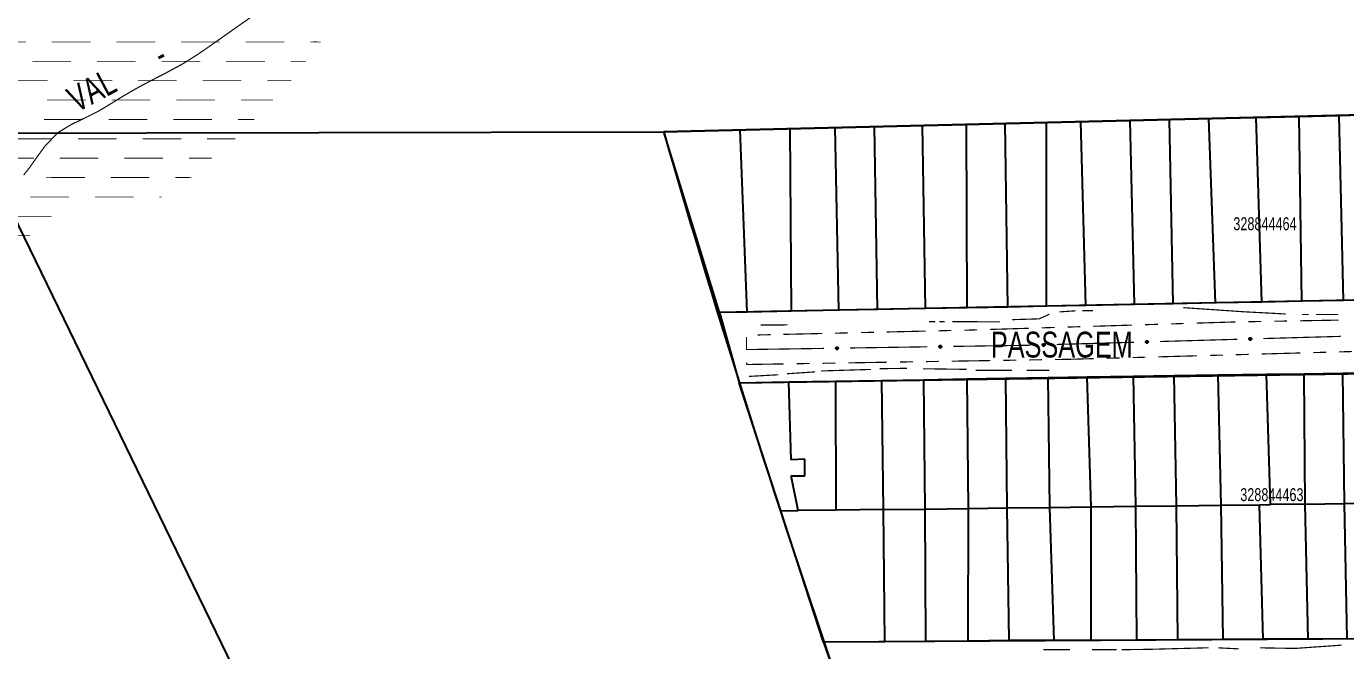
# Model space of a CAD drawing. Extents: x 203614 to 206284, y 4847494 to 4848495.
# Drawn here: x 204256 to 204460.2, y 4848123.5 to 4848220.1 of the extents above; entities that cross this region are included whole.
import ezdxf

# ---------------------------------------------------------------- set-up
doc = ezdxf.new("R2010")
doc.units = 0
doc.header["$LTSCALE"] = 1.5
doc.header["$MEASUREMENT"] = 0
doc.linetypes.add('PHANTOMX2', pattern=[5, 2.5, -0.5, 0.5, -0.5, 0.5, -0.5])
for name, color, linetype in [('CD-MALHA-LOTES', 40, 'CONTINUOUS'), ('CD_TXT_QUADRA', 7, 'CONTINUOUS'), ('HD-AREA-SUJ-INUND', 170, 'CONTINUOUS'), ('HD-CURSO-PERENE', 170, 'CONTINUOUS'), ('HD-TXT-PERENE', 170, 'CONTINUOUS'), ('HD-VALAS-DRENOS', 170, 'CONTINUOUS'), ('RU-QUADRAS', 210, 'CONTINUOUS'), ('SV-EIXO-RUA-N-PAV', 6, 'CONTINUOUS'), ('SV-RUA-NAO-PAV-S-GUIA-C-GUIA', 7, 'PHANTOMX2'), ('SV-TXT-RUA-N-PAV-S-GUIA-C-GUIA', 7, 'CONTINUOUS')]:
    doc.layers.add(name, color=color, linetype=linetype)
doc.styles.add('ARIAL', font='ARIAL.TTF')

# ---------------------------------------------------------------- blocks, each defined once
blk = doc.blocks.new('*X4')
at = {"layer": 'HD-AREA-SUJ-INUND', "const_width": 0.13}
for points in [[(204249.955633, 4848217.713404), (204255.955633, 4848217.713727)], [(204259.955633, 4848217.713942), (204265.955633, 4848217.714265)], [(204269.955633, 4848217.71448), (204275.955633, 4848217.714803)], [(204279.955633, 4848217.715018), (204285.955633, 4848217.71534)], [(204289.955633, 4848217.715555), (204295.955633, 4848217.715878)], [(204299.955633, 4848217.716093), (204300.955633, 4848217.716147)], [(204300.955633, 4848217.716147), (204301.581907, 4848217.713045)], [(204256.941896, 4848214.713872), (204262.941896, 4848214.714193)], [(204266.941896, 4848214.714407), (204272.941896, 4848214.714728)], [(204276.941896, 4848214.714943), (204282.941896, 4848214.715264)], [(204286.941896, 4848214.715478), (204292.941896, 4848214.715799)], [(204296.941896, 4848214.716013), (204298.941896, 4848214.716121)], [(204298.941896, 4848214.716121), (204299.229012, 4848214.712988)], [(204253.303514, 4848211.713787), (204259.303514, 4848211.714105)], [(204263.303514, 4848211.714317), (204269.303514, 4848211.714635)], [(204273.303514, 4848211.714848), (204279.303514, 4848211.715166)], [(204283.303514, 4848211.715378), (204289.303514, 4848211.715696)], [(204293.303514, 4848211.715908), (204296.303514, 4848211.716067)], [(204296.303514, 4848211.716067), (204297.048385, 4848211.712934)], [(204259.223637, 4848208.714227), (204265.223637, 4848208.714542)], [(204269.223637, 4848208.714753), (204275.223637, 4848208.715068)], [(204279.223637, 4848208.715279), (204285.223637, 4848208.715594)], [(204289.223637, 4848208.715805), (204293.223637, 4848208.716015)], [(204293.223637, 4848208.716015), (204294.197734, 4848208.712872)], [(204258.758539, 4848205.714496), (204264.758539, 4848205.714798)], [(204268.758539, 4848205.714999), (204274.758539, 4848205.7153)], [(204278.758539, 4848205.715501), (204284.758539, 4848205.715803)], [(204288.758539, 4848205.716003), (204290.758539, 4848205.716104)], [(204290.758539, 4848205.716104), (204291.282177, 4848205.71281)], [(204253.999562, 4848202.714389), (204259.999562, 4848202.714687)], [(204263.999562, 4848202.714886), (204269.999562, 4848202.715184)], [(204273.999562, 4848202.715383), (204279.999562, 4848202.715681)], [(204283.999562, 4848202.71588), (204287.999562, 4848202.716079)], [(204287.999562, 4848202.716079), (204288.374753, 4848202.712748)], [(204251.178383, 4848199.71434), (204257.178383, 4848199.71464)], [(204261.178383, 4848199.71484), (204267.178383, 4848199.71514)], [(204271.178383, 4848199.715339), (204277.178383, 4848199.715639)], [(204281.178383, 4848199.715839), (204284.178383, 4848199.715989)], [(204284.178383, 4848199.715989), (204284.681701, 4848199.712678)], [(204259.066457, 4848196.714802), (204265.066457, 4848196.715104)], [(204269.066457, 4848196.715305), (204275.066457, 4848196.715606)], [(204279.066457, 4848196.715807), (204281.066457, 4848196.715907)], [(204281.066457, 4848196.715907), (204281.61499, 4848196.712614)], [(204256.61778, 4848193.714784), (204262.61778, 4848193.71509)], [(204266.61778, 4848193.715293), (204272.61778, 4848193.715598)], [(204276.61778, 4848193.715802), (204276.969339, 4848193.712535)], [(204253.921422, 4848190.71501), (204259.921422, 4848190.715344)], [(204250.579097, 4848187.714926), (204256.579097, 4848187.715258)]]:
    blk.add_lwpolyline(points, dxfattribs=at)

msp = doc.modelspace()

# ---------------------------------------------------------------- linework, layer by layer
at = {"layer": 'CD-MALHA-LOTES', "flags": 128}
for points in [[(204459.24, 4848206.34), (204466.05, 4848206.51)], [(204374.27, 4848204.29), (204381.24, 4848204.46)], [(204381.24, 4848204.46), (204387.33, 4848204.61)], [(204381.79, 4848176.17), (204381.24, 4848204.46)], [(204387.33, 4848204.61), (204394.75, 4848204.79)], [(204387.77, 4848176.29), (204387.33, 4848204.61)], [(204394.75, 4848204.79), (204401.56, 4848204.95)], [(204395.19, 4848176.43), (204394.75, 4848204.79)], [(204401.56, 4848204.95), (204407.53, 4848205.1)], [(204401.67, 4848176.56), (204401.56, 4848204.95)], [(204407.53, 4848205.1), (204413.96, 4848205.25)], [(204407.98, 4848176.68), (204407.53, 4848205.1)], [(204413.96, 4848205.25), (204419.27, 4848205.38)], [(204413.96, 4848176.8), (204413.96, 4848205.25)], [(204419.27, 4848205.38), (204426.91, 4848205.56)], [(204420.05, 4848176.92), (204419.27, 4848205.38)], [(204426.91, 4848205.56), (204433, 4848205.71)], [(204427.58, 4848177.07), (204426.91, 4848205.56)], [(204433, 4848205.71), (204439.09, 4848205.86)], [(204433.56, 4848177.18), (204433, 4848205.71)], [(204439.09, 4848205.86), (204446.4, 4848206.03)], [(204440.09, 4848177.31), (204439.09, 4848205.86)], [(204446.4, 4848206.03), (204453.04, 4848206.19)], [(204447.28, 4848177.45), (204446.4, 4848206.03)], [(204453.04, 4848206.19), (204459.24, 4848206.34)], [(204453.48, 4848177.57), (204453.04, 4848206.19)], [(204459.91, 4848177.7), (204459.24, 4848206.34)], [(204247.83, 4848203.59), (204354.68, 4848203.82)], [(204313.29, 4848068.88), (204247.83, 4848203.59)], [(204354.68, 4848203.82), (204366.52, 4848204.11)], [(204363.31, 4848175.81), (204354.68, 4848203.82)], [(204366.52, 4848204.11), (204374.27, 4848204.29)], [(204367.62, 4848175.89), (204366.52, 4848204.11)], [(204374.49, 4848176.03), (204374.27, 4848204.29)], [(204367.62, 4848175.89), (204363.31, 4848175.81)], [(204363.31, 4848175.81), (204366.39, 4848164.95)], [(204374.49, 4848176.03), (204367.62, 4848175.89)], [(204381.79, 4848176.17), (204374.49, 4848176.03)], [(204387.77, 4848176.29), (204381.79, 4848176.17)], [(204395.19, 4848176.43), (204387.77, 4848176.29)], [(204401.67, 4848176.56), (204395.19, 4848176.43)], [(204407.98, 4848176.68), (204401.67, 4848176.56)], [(204413.96, 4848176.8), (204407.98, 4848176.68)], [(204420.05, 4848176.92), (204413.96, 4848176.8)], [(204427.58, 4848177.07), (204420.05, 4848176.92)], [(204433.56, 4848177.18), (204427.58, 4848177.07)], [(204440.09, 4848177.31), (204433.56, 4848177.18)], [(204447.28, 4848177.45), (204440.09, 4848177.31)], [(204453.48, 4848177.57), (204447.28, 4848177.45)], [(204459.91, 4848177.7), (204453.48, 4848177.57)], [(204466.61, 4848177.83), (204459.91, 4848177.7)], [(204401.67, 4848165.54), (204407.67, 4848165.64)], [(204407.67, 4848165.64), (204414.19, 4848165.76)], [(204407.86, 4848145.57), (204407.67, 4848165.64)], [(204414.19, 4848165.76), (204420.26, 4848165.86)], [(204414.45, 4848145.66), (204414.19, 4848165.76)], [(204420.26, 4848165.86), (204427.42, 4848165.98)], [(204420.84, 4848145.74), (204420.26, 4848165.86)], [(204427.42, 4848165.98), (204433.69, 4848166.06)], [(204427.75, 4848145.83), (204427.42, 4848165.98)], [(204433.69, 4848166.06), (204440.53, 4848166.16)], [(204434.07, 4848145.91), (204433.69, 4848166.06)], [(204440.53, 4848166.16), (204448.02, 4848166.26)], [(204440.98, 4848146), (204440.53, 4848166.16)], [(204448.02, 4848166.26), (204453.83, 4848166.33)], [(204448.6, 4848146.1), (204448.02, 4848166.26)], [(204453.83, 4848166.33), (204459.83, 4848166.42)], [(204453.99, 4848146.17), (204453.83, 4848166.33)], [(204459.83, 4848166.42), (204466.35, 4848166.5)], [(204460.09, 4848146.25), (204459.83, 4848166.42)], [(204366.39, 4848164.95), (204374.04, 4848165.08)], [(204372.82, 4848145.12), (204366.39, 4848164.95)], [(204374.04, 4848165.08), (204381.33, 4848165.2)], [(204374.42, 4848153), (204374.04, 4848165.08)], [(204381.33, 4848165.2), (204388.44, 4848165.32)], [(204381.39, 4848145.23), (204381.33, 4848165.2)], [(204388.44, 4848165.32), (204394.95, 4848165.43)], [(204388.69, 4848145.33), (204388.44, 4848165.32)], [(204394.95, 4848165.43), (204401.67, 4848165.54)], [(204395.14, 4848145.41), (204394.95, 4848165.43)], [(204401.86, 4848145.5), (204401.67, 4848165.54)], [(204376.55, 4848153.13), (204374.42, 4848153)], [(204376.55, 4848150.55), (204376.55, 4848153.13)], [(204375.52, 4848145.16), (204374.42, 4848150.55)], [(204374.42, 4848150.55), (204376.55, 4848150.55)], [(204372.82, 4848145.12), (204375.52, 4848145.16)], [(204381.39, 4848145.23), (204375.52, 4848145.16)], [(204388.69, 4848145.33), (204381.39, 4848145.23)], [(204388.69, 4848145.33), (204395.14, 4848145.41)], [(204388.92, 4848124.85), (204388.69, 4848145.33)], [(204395.14, 4848145.41), (204401.86, 4848145.5)], [(204395.24, 4848124.9), (204395.14, 4848145.41)], [(204401.83, 4848124.94), (204401.86, 4848145.5)], [(204401.86, 4848145.5), (204407.86, 4848145.57)], [(204407.86, 4848145.57), (204414.45, 4848145.66)], [(204408.15, 4848125.08), (204407.86, 4848145.57)], [(204414.45, 4848145.66), (204420.84, 4848145.74)], [(204415.13, 4848125.03), (204414.45, 4848145.66)], [(204420.84, 4848145.74), (204427.75, 4848145.83)], [(204420.87, 4848125.04), (204420.84, 4848145.74)], [(204427.75, 4848145.83), (204434.07, 4848145.91)], [(204427.91, 4848125.11), (204427.75, 4848145.83)], [(204434.07, 4848145.91), (204440.98, 4848146)], [(204434.3, 4848125.16), (204434.07, 4848145.91)], [(204440.98, 4848146), (204446.92, 4848146.07)], [(204441.27, 4848125.2), (204440.98, 4848146)], [(204446.92, 4848146.07), (204448.6, 4848146.1)], [(204447.47, 4848125.24), (204446.92, 4848146.07)], [(204453.99, 4848146.17), (204448.6, 4848146.1)], [(204453.99, 4848146.17), (204460.09, 4848146.25)], [(204454.44, 4848125.28), (204453.99, 4848146.17)], [(204460.09, 4848146.25), (204466.48, 4848146.33)], [(204460.51, 4848125.31), (204460.09, 4848146.25)], [(204379.43, 4848124.79), (204372.82, 4848145.12)], [(204388.92, 4848124.85), (204379.43, 4848124.79)], [(204379.43, 4848124.79), (204383, 4848114.6)], [(204395.24, 4848124.9), (204388.92, 4848124.85)], [(204401.83, 4848124.94), (204395.24, 4848124.9)], [(204408.15, 4848125.08), (204401.83, 4848124.94)], [(204415.13, 4848125.03), (204408.15, 4848125.08)], [(204420.87, 4848125.04), (204415.13, 4848125.03)], [(204427.91, 4848125.11), (204420.87, 4848125.04)], [(204434.3, 4848125.16), (204427.91, 4848125.11)], [(204441.27, 4848125.2), (204434.3, 4848125.16)], [(204447.47, 4848125.24), (204441.27, 4848125.2)], [(204454.44, 4848125.28), (204447.47, 4848125.24)], [(204460.51, 4848125.31), (204454.44, 4848125.28)]]:
    msp.add_lwpolyline(points, dxfattribs=at)
at = {"layer": 'HD-CURSO-PERENE', "const_width": 0.18, "flags": 128}
msp.add_lwpolyline([(204290.857407, 4848221.60204), (204288.582857, 4848220.007326), (204286.13158, 4848218.27886), (204283.740261, 4848216.598265), (204282.500275, 4848215.751899), (204280.26, 4848214.34), (204277.62454, 4848212.910749), (204276.287266, 4848212.228435), (204274.180997, 4848211.130818), (204272.864795, 4848210.409584), (204270.94, 4848209.29), (204268.392299, 4848207.716629), (204267.099535, 4848206.955319), (204264.434053, 4848205.626096), (204263.060081, 4848204.985627), (204260.9, 4848203.68), (204258.851111, 4848201.528145), (204257.953626, 4848200.296777), (204256.522618, 4848198.285159), (204255.594811, 4848197.100003)], dxfattribs=at)
at = {"layer": 'HD-VALAS-DRENOS', "const_width": 0.18, "flags": 128}
for points in [[(204418.44, 4848176.09), (204415.91, 4848175.92)], [(204421.15, 4848176.11), (204419.47, 4848176.11)], [(204450.96, 4848175.6), (204444.37, 4848175.95), (204435.13, 4848176.58)], [(204373.86, 4848173.91), (204369.68, 4848173.89)], [(204396.72, 4848174.42), (204395.74, 4848174.42)], [(204398.17, 4848174.42), (204397.35, 4848174.42)], [(204406.73, 4848174.38), (204399.34, 4848174.42)], [(204414.4, 4848175.57), (204412.83, 4848174.85), (204408.63, 4848174.72)], [(204454.54, 4848175.53), (204453.48, 4848175.52)], [(204459.12, 4848175.53), (204455.69, 4848175.53)], [(204367.89, 4848165.94), (204372.44, 4848166.19)], [(204373.78, 4848166.35), (204378.12, 4848166.64)], [(204379.07, 4848166.78), (204386.78, 4848167.02)], [(204388.12, 4848167.13), (204392.36, 4848167.19)], [(204394.84, 4848167.12), (204401.56, 4848167.03)], [(204402.99, 4848166.88), (204408.58, 4848166.88)], [(204410.86, 4848166.89), (204414.4, 4848166.89)], [(204417.56, 4848123.64), (204413.47, 4848123.63)], [(204424.81, 4848123.63), (204420.99, 4848123.63)], [(204439.03, 4848123.93), (204429.99, 4848123.69), (204425.59, 4848123.63)], [(204443.76, 4848123.76), (204440.52, 4848123.92)], [(204459.66, 4848124.34), (204452.45, 4848123.83), (204446.97, 4848123.92)]]:
    msp.add_lwpolyline(points, dxfattribs=at)
at = {"layer": 'RU-QUADRAS', "color": 6, "linetype": 'Continuous'}
msp.add_lwpolyline([(204636.99, 4848403.78), (204541.45, 4848208.36), (204354.68, 4848203.82, 0.0130188012), (204383, 4848114.6), (204492.56, 4848116.6), (204492.76, 4848095.75), (204490.96, 4848095.85), (204490.96, 4848077.3), (204460.54, 4848076), (204460.54, 4848074.91), (204440.75, 4848075.41), (204440.75, 4848074.11), (204354.66, 4848074.51), (204313.29, 4848068.88), (204220.69, 4848038.65)], format="xyb", dxfattribs=at)
for points in [[(204354.68, 4848203.82), (204541.45, 4848208.36), (204533.15, 4848179.13), (204363.31, 4848175.81)], [(204366.39, 4848164.95), (204523.32, 4848167.27), (204515.25, 4848147), (204513.12, 4848146.93), (204508.22, 4848125.57), (204379.43, 4848124.79)]]:
    msp.add_lwpolyline(points, close=True, dxfattribs=at)
at = {"layer": 'SV-EIXO-RUA-N-PAV', "const_width": 0.18, "flags": 128}
for points in [[(204431.496608, 4848171.338734), (204443.491723, 4848171.681098)], [(204447.490095, 4848171.795219), (204459.48521, 4848172.137583)], [(204367.51, 4848170.09), (204379.50859, 4848170.27392)], [(204383.508121, 4848170.335226), (204395.506711, 4848170.519146)], [(204399.506241, 4848170.580453), (204410.504949, 4848170.749046)], [(204410.504949, 4848170.749046), (204411.22, 4848170.76)], [(204411.22, 4848170.76), (204411.504749, 4848170.768127)], [(204415.503121, 4848170.882249), (204427.498236, 4848171.224613)]]:
    msp.add_lwpolyline(points, dxfattribs=at)
at = {"layer": 'SV-EIXO-RUA-N-PAV', "flags": 128}
for points in [[(204445.344146, 4848171.844095), (204445.377222, 4848171.880124), (204445.413016, 4848171.904325), (204445.44868, 4848171.915917), (204445.482866, 4848171.917943), (204445.518073, 4848171.916077), (204445.553155, 4848171.906364), (204445.589703, 4848171.886958), (204445.626077, 4848171.854033), (204445.648459, 4848171.815736), (204445.661695, 4848171.781379), (204445.66586, 4848171.745854), (204445.663474, 4848171.711682), (204445.65218, 4848171.675575), (204445.632153, 4848171.638729), (204445.598159, 4848171.602954), (204445.562905, 4848171.579469), (204445.528115, 4848171.569162), (204445.492374, 4848171.565201), (204445.456452, 4848171.567537), (204445.422071, 4848171.57727), (204445.385008, 4848171.597501), (204445.350144, 4848171.63152), (204445.326318, 4848171.666414), (204445.315526, 4848171.70105), (204445.312418, 4848171.736326), (204445.31386, 4848171.771662), (204445.322156, 4848171.807333), (204445.344146, 4848171.844095)], [(204381.363005, 4848170.412439), (204381.396553, 4848170.448027), (204381.432664, 4848170.471753), (204381.468478, 4848170.482873), (204381.502687, 4848170.484448), (204381.537867, 4848170.482117), (204381.572817, 4848170.471941), (204381.609106, 4848170.452055), (204381.645043, 4848170.418652), (204381.666917, 4848170.380063), (204381.679697, 4848170.345535), (204381.683393, 4848170.309957), (204381.680556, 4848170.275819), (204381.668786, 4848170.239865), (204381.648274, 4848170.203286), (204381.613811, 4848170.167964), (204381.57825, 4848170.144946), (204381.543327, 4848170.1351), (204381.507536, 4848170.131611), (204381.471649, 4848170.134421), (204381.437398, 4848170.144607), (204381.400607, 4848170.165326), (204381.366194, 4848170.199802), (204381.342832, 4848170.235009), (204381.332498, 4848170.269784), (204381.329856, 4848170.305098), (204381.331765, 4848170.340411), (204381.340531, 4848170.37597), (204381.363005, 4848170.412439)], [(204397.361125, 4848170.657665), (204397.394674, 4848170.693253), (204397.430784, 4848170.71698), (204397.466598, 4848170.7281), (204397.500808, 4848170.729674), (204397.535988, 4848170.727343), (204397.570938, 4848170.717168), (204397.607227, 4848170.697281), (204397.643163, 4848170.663878), (204397.665037, 4848170.625289), (204397.677818, 4848170.590761), (204397.681514, 4848170.555183), (204397.678677, 4848170.521046), (204397.666906, 4848170.485091), (204397.646394, 4848170.448513), (204397.611932, 4848170.41319), (204397.57637, 4848170.390172), (204397.541447, 4848170.380326), (204397.505657, 4848170.376837), (204397.469769, 4848170.379647), (204397.435519, 4848170.389834), (204397.398727, 4848170.410552), (204397.364315, 4848170.445029), (204397.340952, 4848170.480235), (204397.330618, 4848170.515011), (204397.327977, 4848170.550324), (204397.329886, 4848170.585638), (204397.338652, 4848170.621196), (204397.361125, 4848170.657665)], [(204413.357173, 4848170.931124), (204413.390248, 4848170.967153), (204413.426042, 4848170.991354), (204413.461706, 4848171.002946), (204413.495892, 4848171.004972), (204413.5311, 4848171.003106), (204413.566181, 4848170.993393), (204413.60273, 4848170.973988), (204413.639104, 4848170.941062), (204413.661486, 4848170.902765), (204413.674721, 4848170.868409), (204413.678886, 4848170.832883), (204413.6765, 4848170.798711), (204413.665206, 4848170.762604), (204413.645179, 4848170.725758), (204413.611186, 4848170.689983), (204413.575931, 4848170.666498), (204413.541141, 4848170.656191), (204413.5054, 4848170.65223), (204413.469479, 4848170.654566), (204413.435097, 4848170.664299), (204413.398035, 4848170.68453), (204413.36317, 4848170.718549), (204413.339345, 4848170.753443), (204413.328552, 4848170.78808), (204413.325444, 4848170.823355), (204413.326887, 4848170.858691), (204413.335182, 4848170.894362), (204413.357173, 4848170.931124)], [(204429.350659, 4848171.38761), (204429.383735, 4848171.423638), (204429.419529, 4848171.447839), (204429.455193, 4848171.459431), (204429.489379, 4848171.461458), (204429.524587, 4848171.459591), (204429.559668, 4848171.449878), (204429.596216, 4848171.430473), (204429.632591, 4848171.397547), (204429.654972, 4848171.35925), (204429.668208, 4848171.324894), (204429.672373, 4848171.289368), (204429.669987, 4848171.255196), (204429.658693, 4848171.21909), (204429.638666, 4848171.182243), (204429.604673, 4848171.146469), (204429.569418, 4848171.122983), (204429.534628, 4848171.112677), (204429.498887, 4848171.108715), (204429.462965, 4848171.111051), (204429.428584, 4848171.120784), (204429.391521, 4848171.141015), (204429.356657, 4848171.175034), (204429.332831, 4848171.209929), (204429.322039, 4848171.244565), (204429.318931, 4848171.279841), (204429.320374, 4848171.315176), (204429.328669, 4848171.350847), (204429.350659, 4848171.38761)]]:
    msp.add_lwpolyline(points, close=True, dxfattribs=at)
for points in [[(204445.312418, 4848171.736326), (204445.661695, 4848171.781379)], [(204445.31386, 4848171.771662), (204445.648459, 4848171.815736)], [(204445.315526, 4848171.70105), (204445.66586, 4848171.745854)], [(204445.316581, 4848171.718331), (204445.662094, 4848171.760955)], [(204445.316894, 4848171.755197), (204445.650054, 4848171.800198)], [(204445.322156, 4848171.807333), (204445.626077, 4848171.854033)], [(204445.32274, 4848171.789491), (204445.632674, 4848171.835194)], [(204445.324413, 4848171.683063), (204445.661665, 4848171.72818)], [(204445.326318, 4848171.666414), (204445.663474, 4848171.711682)], [(204445.334043, 4848171.82394), (204445.604421, 4848171.868515)], [(204445.344146, 4848171.844095), (204445.589703, 4848171.886958)], [(204445.36296, 4848171.862988), (204445.564049, 4848171.896029)], [(204445.377222, 4848171.880124), (204445.553155, 4848171.906364)], [(204445.397567, 4848171.894007), (204445.526793, 4848171.909982)], [(204445.413016, 4848171.904325), (204445.518073, 4848171.916077)], [(204381.329856, 4848170.305098), (204381.679697, 4848170.345535)], [(204381.331765, 4848170.340411), (204381.666917, 4848170.380063)], [(204381.332498, 4848170.269784), (204381.683393, 4848170.309957)], [(204381.333781, 4848170.287049), (204381.679827, 4848170.325106)], [(204381.334581, 4848170.323908), (204381.668306, 4848170.364505)], [(204381.340531, 4848170.37597), (204381.645043, 4848170.418652)], [(204381.34088, 4848170.358122), (204381.65139, 4848170.399728)], [(204381.341147, 4848170.251681), (204381.678965, 4848170.292341)], [(204381.342832, 4848170.235009), (204381.680556, 4848170.275819)], [(204381.352636, 4848170.392419), (204381.62358, 4848170.433419)], [(204381.356698, 4848170.216437), (204381.669958, 4848170.256721)], [(204381.363005, 4848170.412439), (204381.609106, 4848170.452055)], [(204381.366194, 4848170.199802), (204381.668786, 4848170.239865)], [(204381.382067, 4848170.431081), (204381.583574, 4848170.461464)], [(204381.387216, 4848170.184153), (204381.655494, 4848170.221017)], [(204381.396553, 4848170.448027), (204381.572817, 4848170.471941)], [(204381.400607, 4848170.165326), (204381.648274, 4848170.203286)], [(204381.41708, 4848170.461641), (204381.546506, 4848170.475907)], [(204381.424472, 4848170.15743), (204381.623293, 4848170.185042)], [(204381.432664, 4848170.471753), (204381.537867, 4848170.482117)], [(204381.437398, 4848170.144607), (204381.613811, 4848170.167964)], [(204381.458853, 4848170.140216), (204381.589623, 4848170.155867)], [(204381.471649, 4848170.134421), (204381.57825, 4848170.144946)], [(204397.327977, 4848170.550324), (204397.677818, 4848170.590761)], [(204397.329886, 4848170.585638), (204397.665037, 4848170.625289)], [(204397.330618, 4848170.515011), (204397.681514, 4848170.555183)], [(204397.331902, 4848170.532276), (204397.677948, 4848170.570332)], [(204397.332701, 4848170.569134), (204397.666426, 4848170.609732)], [(204397.338652, 4848170.621196), (204397.643163, 4848170.663878)], [(204397.339, 4848170.603348), (204397.64951, 4848170.644954)], [(204397.339267, 4848170.496907), (204397.677085, 4848170.537567)], [(204397.340952, 4848170.480235), (204397.678677, 4848170.521046)], [(204397.350757, 4848170.637645), (204397.6217, 4848170.678645)], [(204397.354819, 4848170.461664), (204397.668078, 4848170.501947)], [(204397.361125, 4848170.657665), (204397.607227, 4848170.697281)], [(204397.364315, 4848170.445029), (204397.666906, 4848170.485091)], [(204397.380187, 4848170.676308), (204397.581694, 4848170.70669)], [(204397.385337, 4848170.429379), (204397.653614, 4848170.466244)], [(204397.394674, 4848170.693253), (204397.570938, 4848170.717168)], [(204397.398727, 4848170.410552), (204397.646394, 4848170.448513)], [(204397.4152, 4848170.706867), (204397.544627, 4848170.721133)], [(204397.422593, 4848170.402656), (204397.621413, 4848170.430268)], [(204397.430784, 4848170.71698), (204397.535988, 4848170.727343)], [(204397.435519, 4848170.389834), (204397.611932, 4848170.41319)], [(204397.456974, 4848170.385443), (204397.587743, 4848170.401094)], [(204397.469769, 4848170.379647), (204397.57637, 4848170.390172)], [(204413.325444, 4848170.823355), (204413.674721, 4848170.868409)], [(204413.326887, 4848170.858691), (204413.661486, 4848170.902765)], [(204413.328552, 4848170.78808), (204413.678886, 4848170.832883)], [(204413.329607, 4848170.80536), (204413.675121, 4848170.847984)], [(204413.32992, 4848170.842226), (204413.66308, 4848170.887227)], [(204413.335182, 4848170.894362), (204413.639104, 4848170.941062)], [(204413.335767, 4848170.87652), (204413.6457, 4848170.922223)], [(204413.337439, 4848170.770092), (204413.674691, 4848170.81521)], [(204413.339345, 4848170.753443), (204413.6765, 4848170.798711)], [(204413.347069, 4848170.91097), (204413.617448, 4848170.955544)], [(204413.353455, 4848170.735057), (204413.666155, 4848170.779474)], [(204413.357173, 4848170.931124), (204413.60273, 4848170.973988)], [(204413.36317, 4848170.718549), (204413.665206, 4848170.762604)], [(204413.375986, 4848170.950017), (204413.577075, 4848170.983058)], [(204413.384397, 4848170.703178), (204413.652164, 4848170.743583)], [(204413.390248, 4848170.967153), (204413.566181, 4848170.993393)], [(204413.398035, 4848170.68453), (204413.645179, 4848170.725758)], [(204413.410593, 4848170.981037), (204413.53982, 4848170.997011)], [(204413.422002, 4848170.67695), (204413.620441, 4848170.707185)], [(204413.426042, 4848170.991354), (204413.5311, 4848171.003106)], [(204413.435097, 4848170.664299), (204413.611186, 4848170.689983)], [(204413.456608, 4848170.660192), (204413.587159, 4848170.677569)], [(204413.469479, 4848170.654566), (204413.575931, 4848170.666498)], [(204429.318931, 4848171.279841), (204429.668208, 4848171.324894)], [(204429.320374, 4848171.315176), (204429.654972, 4848171.35925)], [(204429.322039, 4848171.244565), (204429.672373, 4848171.289368)], [(204429.323094, 4848171.261846), (204429.668607, 4848171.304469)], [(204429.323407, 4848171.298712), (204429.656567, 4848171.343713)], [(204429.328669, 4848171.350847), (204429.632591, 4848171.397547)], [(204429.329254, 4848171.333006), (204429.639187, 4848171.378709)], [(204429.330926, 4848171.226577), (204429.668178, 4848171.271695)], [(204429.332831, 4848171.209929), (204429.669987, 4848171.255196)], [(204429.340556, 4848171.367455), (204429.610934, 4848171.412029)], [(204429.346942, 4848171.191542), (204429.659642, 4848171.235959)], [(204429.350659, 4848171.38761), (204429.596216, 4848171.430473)], [(204429.356657, 4848171.175034), (204429.658693, 4848171.21909)], [(204429.369473, 4848171.406503), (204429.570562, 4848171.439544)], [(204429.377884, 4848171.159664), (204429.645651, 4848171.200068)], [(204429.383735, 4848171.423638), (204429.559668, 4848171.449878)], [(204429.391521, 4848171.141015), (204429.638666, 4848171.182243)], [(204429.40408, 4848171.437522), (204429.533306, 4848171.453496)], [(204429.415489, 4848171.133435), (204429.613928, 4848171.163671)], [(204429.419529, 4848171.447839), (204429.524587, 4848171.459591)], [(204429.428584, 4848171.120784), (204429.604673, 4848171.146469)], [(204429.450095, 4848171.116677), (204429.580646, 4848171.134054)], [(204429.462965, 4848171.111051), (204429.569418, 4848171.122983)], [(204445.340429, 4848171.648028), (204445.653129, 4848171.692445)], [(204445.350144, 4848171.63152), (204445.65218, 4848171.675575)], [(204445.37137, 4848171.616149), (204445.639138, 4848171.656553)], [(204445.385008, 4848171.597501), (204445.632153, 4848171.638729)], [(204445.408976, 4848171.589921), (204445.607415, 4848171.620156)], [(204445.422071, 4848171.57727), (204445.598159, 4848171.602954)], [(204445.443581, 4848171.573162), (204445.574133, 4848171.590539)], [(204445.456452, 4848171.567537), (204445.562905, 4848171.579469)]]:
    msp.add_lwpolyline(points, dxfattribs=at)
at = {"layer": 'SV-RUA-NAO-PAV-S-GUIA-C-GUIA', "const_width": 0.18, "flags": 128}
for points in [[(204421.201646, 4848173.697052), (204427.198838, 4848173.880596)], [(204429.197902, 4848173.941777), (204431.196966, 4848174.002958)], [(204433.19603, 4848174.064139), (204435.195094, 4848174.12532)], [(204437.194158, 4848174.186501), (204442.191818, 4848174.339454)], [(204442.191818, 4848174.339454), (204443.19, 4848174.37)], [(204443.19, 4848174.37), (204443.19135, 4848174.370024)], [(204445.191041, 4848174.405169), (204447.190732, 4848174.440314)], [(204449.190424, 4848174.47546), (204451.190115, 4848174.510605)], [(204453.189806, 4848174.54575), (204459.18888, 4848174.651186)], [(204367.510044, 4848170.039981), (204367.492385, 4848172.039903)], [(204369.219429, 4848172.350068), (204371.218892, 4848172.396392)], [(204373.218356, 4848172.442717), (204379.216746, 4848172.58169)], [(204381.216209, 4848172.628014), (204383.215673, 4848172.674338)], [(204385.215136, 4848172.720663), (204387.2146, 4848172.766987)], [(204389.214063, 4848172.813311), (204395.212454, 4848172.952284)], [(204397.211917, 4848172.998609), (204399.21138, 4848173.044933)], [(204401.210844, 4848173.091257), (204402.02, 4848173.11)], [(204402.02, 4848173.11), (204403.21007, 4848173.146422)], [(204405.209134, 4848173.207603), (204411.206326, 4848173.391146)], [(204413.20539, 4848173.452328), (204415.204454, 4848173.513509)], [(204417.203518, 4848173.57469), (204419.202582, 4848173.635871)], [(204457.248459, 4848169.677354), (204455.249213, 4848169.622456)], [(204461.246952, 4848169.787151), (204459.247706, 4848169.732253)], [(204367.53, 4848167.78), (204367.527704, 4848168.040059)], [(204368.269834, 4848167.791951), (204367.53, 4848167.78)], [(204373.269181, 4848167.872747), (204368.269834, 4848167.791951)], [(204377.268659, 4848167.937384), (204375.26892, 4848167.905065)], [(204381.268137, 4848168.00202), (204379.268398, 4848167.969702)], [(204389.267092, 4848168.131294), (204383.267875, 4848168.034339)], [(204393.26657, 4848168.195931), (204391.266831, 4848168.163613)], [(204397.266048, 4848168.260568), (204395.266309, 4848168.22825)], [(204405.265003, 4848168.389842), (204399.265786, 4848168.292887)], [(204409.264481, 4848168.454479), (204407.264742, 4848168.42216)], [(204413.263958, 4848168.519116), (204411.26422, 4848168.486797)], [(204417.65, 4848168.59), (204415.263697, 4848168.551434)], [(204418.263155, 4848168.606833), (204417.65, 4848168.59)], [(204421.262024, 4848168.689181), (204418.263155, 4848168.606833)], [(204425.260517, 4848168.798978), (204423.261271, 4848168.74408)], [(204429.25901, 4848168.908775), (204427.259763, 4848168.853877)], [(204437.255995, 4848169.128369), (204431.258256, 4848168.963674)], [(204441.254488, 4848169.238166), (204439.255242, 4848169.183268)], [(204445.252981, 4848169.347963), (204443.253735, 4848169.293065)], [(204453.249967, 4848169.567557), (204447.252227, 4848169.402862)]]:
    msp.add_lwpolyline(points, dxfattribs=at)

# ---------------------------------------------------------------- block references
at = {"layer": 'HD-AREA-SUJ-INUND'}
msp.add_blockref('*X4', (0, 0), dxfattribs=at)

# ---------------------------------------------------------------- texts
at = {"layer": 'CD_TXT_QUADRA', "style": 'ARIAL', "width": 0.7}
for s, p in [('328844464', (204442.87, 4848188.57)), ('328844463', (204443.94, 4848146.63))]:
    msp.add_text(s, height=2, dxfattribs=at).set_placement(p)
at = {"layer": 'HD-TXT-PERENE', "style": 'ARIAL', "width": 0.7}
msp.add_text('VAL       -', height=4, rotation=28, dxfattribs=at).set_placement((204263.79, 4848206.73))
at = {"layer": 'SV-TXT-RUA-N-PAV-S-GUIA-C-GUIA', "style": 'ARIAL', "width": 0.7}
msp.add_text('PASSAGEM', height=4, dxfattribs=at).set_placement((204405.33, 4848168.86))

doc.saveas('drawing.dxf')
